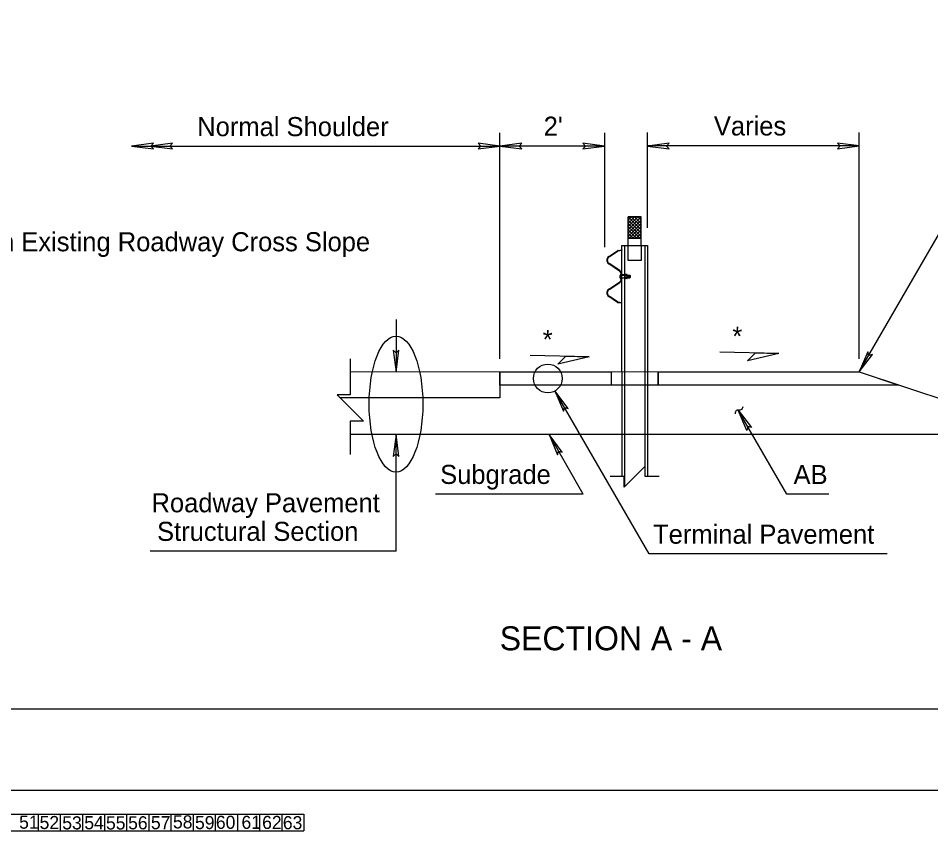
# Model space of a CAD drawing. Extents: x -1700 to 1700, y -1137 to 1100.
# Drawn here: x -556 to 281, y -1137 to -392 of the extents above; entities that cross this region are included whole.
import ezdxf

# ---------------------------------------------------------------- set-up
doc = ezdxf.new("R2010")
doc.units = 0
for name, color, linetype in [('1', 7, 'Continuous'), ('227', 7, 'Continuous'), ('25', 7, 'Continuous'), ('37', 7, 'Continuous'), ('42', 7, 'Continuous'), ('44', 7, 'Continuous'), ('45', 7, 'Continuous'), ('51', 7, 'Continuous'), ('52', 7, 'Continuous'), ('53', 7, 'Continuous'), ('54', 7, 'Continuous'), ('55', 7, 'Continuous'), ('56', 7, 'Continuous'), ('57', 7, 'Continuous'), ('58', 7, 'Continuous'), ('59', 7, 'Continuous'), ('60', 7, 'Continuous'), ('61', 7, 'Continuous'), ('62', 7, 'Continuous'), ('63', 7, 'Continuous')]:
    doc.layers.add(name, color=color, linetype=linetype)

msp = doc.modelspace()

# ---------------------------------------------------------------- linework, layer by layer
at = {"layer": '1'}
msp.add_lwpolyline([(-1700, 1100), (1700, 1100), (1700, -1100), (-1700, -1100)], close=True, dxfattribs=at)
at = {"layer": '227'}
for points in [[(-12.18, -715.98), (-12.18, -728.21), (-114.08, -728.21), (-114.08, -716.21)], [(251.81, -728.21), (31.06, -728.21), (31.06, -715.98), (215.55, -716.2)]]:
    msp.add_lwpolyline(points, close=True, dxfattribs=at)
at = {"layer": '25'}
for p, q in [((-114.08, -704.22), (-114.08, -497.02)), ((-18.08, -497.02), (-18.08, -601.71)), ((21.19, -584.03), (21.19, -496.59)), ((215.56, -704.22), (215.56, -496.53)), ((-451.95, -509.02), (-114.08, -509.02)), ((-18.08, -509.02), (-114.08, -509.02)), ((215.56, -508.97), (21.19, -508.97)), ((215.56, -716.21), (300.44, -569.18)), ((-209.41, -668.22), (-209.41, -716.22)), ((-32.12, -702.18), (-86.2, -701.04)), ((141.82, -699.16), (87.75, -698.02)), ((22.71, -883), (-63.57, -733.55)), ((149.08, -828.29), (104.57, -751.19)), ((112.4, -769.76), (104.57, -751.19)), ((104.57, -751.19), (116.73, -767.26)), ((113.32, -766.34), (112.4, -769.76)), ((115.02, -766.8), (113.32, -766.34)), ((116.73, -767.26), (113.32, -766.34)), ((116.73, -767.26), (113.32, -766.34)), ((-209.41, -880.43), (-209.41, -773.67)), ((-37.59, -828.16), (-69.05, -773.67)), ((-37.59, -828.16), (-173.24, -828.16)), ((187.66, -828.29), (149.08, -828.29)), ((-209.41, -880.43), (-434.93, -880.43)), ((241.21, -883), (22.71, -883))]:
    msp.add_line(p, q, dxfattribs=at)
for points in [[(-434.45, -509.02), (-431.95, -506.52), (-451.95, -509.02), (-431.95, -511.52)], [(-416.95, -509.02), (-414.45, -506.52), (-434.45, -509.02), (-414.45, -511.52)], [(-131.58, -509.02), (-134.08, -511.52), (-114.08, -509.02), (-134.08, -506.52)], [(-96.58, -509.02), (-94.08, -506.52), (-114.08, -509.02), (-94.08, -511.52)], [(-35.58, -509.02), (-38.08, -511.52), (-18.08, -509.02), (-38.08, -506.52)], [(38.69, -509.02), (41.19, -506.52), (21.19, -509.02), (41.19, -511.52)], [(198.06, -508.97), (195.56, -511.47), (215.56, -508.97), (195.56, -506.47)], [(-209.41, -698.72), (-211.91, -696.22), (-209.41, -716.22), (-206.91, -696.22)], [(-32.12, -702.18), (-61.07, -708.89), (-53.6, -701.73)], [(141.82, -699.16), (112.87, -705.87), (120.34, -698.7)], [(224.31, -701.05), (223.39, -697.63), (215.56, -716.21), (227.72, -700.13)], [(-54.82, -748.7), (-51.41, -749.62), (-63.57, -733.55), (-55.74, -752.12)], [(-209.41, -791.17), (-206.91, -793.67), (-209.41, -773.67), (-211.91, -793.67)], [(-60.3, -788.82), (-56.89, -789.74), (-69.05, -773.67), (-61.22, -792.24)]]:
    msp.add_lwpolyline(points, close=True, dxfattribs=at)
for points in [[(-251.34, -704.22), (-251.34, -737.2), (-263.34, -737.2), (-239.34, -761.2), (-251.34, -761.2), (-251.34, -791.97)], [(31.9, -812.05), (19.07, -812.05), (19.07, -802.43), (-0.19, -821.68), (-0.19, -812.05), (-13.02, -812.05)]]:
    msp.add_lwpolyline(points, dxfattribs=at)
msp.add_ellipse((-209.41, -745.62), major_axis=(0, 62.41), ratio=0.394046, dxfattribs=at)
msp.add_spline([(108.8, -748.09), (106.95, -750.98), (102.6, -751.53), (101.62, -754.47)], degree=3, dxfattribs=at)
at = {"layer": '37'}
for p, q in [((215.56, -716.21), (440.78, -790.78)), ((251.81, -728.21), (-114.08, -728.21)), ((389.1, -773.67), (-251.34, -773.67))]:
    msp.add_line(p, q, dxfattribs=at)
at = {"layer": '42'}
for p, q in [((3.44, -600.22), (3.44, -573.9)), ((15.44, -573.9), (3.44, -573.9)), ((15.44, -573.9), (3.44, -585.9)), ((3.44, -573.9), (15.44, -585.9)), ((12.44, -573.9), (3.44, -582.9)), ((9.44, -573.9), (3.44, -579.9)), ((6.44, -573.9), (3.44, -576.9)), ((15.44, -576.9), (3.44, -588.9)), ((3.44, -576.9), (15.44, -588.9)), ((6.44, -573.9), (15.44, -582.9)), ((9.44, -573.9), (15.44, -579.9)), ((12.44, -573.9), (15.44, -576.9)), ((15.44, -600.22), (15.44, -573.9)), ((15.44, -579.9), (3.44, -591.9)), ((3.44, -579.9), (15.44, -591.9)), ((3.44, -582.9), (14.44, -593.9)), ((3.44, -585.9), (11.44, -593.9)), ((15.44, -582.9), (4.44, -593.9)), ((15.44, -585.9), (7.44, -593.9)), ((3.44, -588.9), (8.44, -593.9)), ((3.44, -591.9), (5.44, -593.9)), ((15.44, -593.9), (3.44, -593.9)), ((15.44, -588.9), (10.44, -593.9)), ((15.44, -591.9), (13.44, -593.9)), ((0.16, -600.22), (0.16, -716.21)), ((3.44, -613.9), (3.44, -600.22)), ((15.44, -600.22), (15.44, -613.9)), ((18.72, -600.22), (18.72, -716.21)), ((-14.21, -610.37), (-6.36, -605.09)), ((-13.98, -610.71), (-6.13, -605.43)), ((-5.58, -604.78), (-2.31, -604.23)), ((-5.51, -605.19), (-2.24, -604.64)), ((-2.31, -604.23), (-2.24, -604.64)), ((-4.47, -623.63), (-14.21, -617.08)), ((-4.24, -623.29), (-13.98, -616.74)), ((15.44, -613.9), (3.44, -613.9)), ((-2.9, -626.23), (-2.9, -631.2)), ((-2.9, -628.72), (-2.9, -626.5)), ((0.66, -627.2), (-2.9, -627.2)), ((-2.9, -627.45), (2.66, -627.45)), ((-2.49, -628.72), (-2.49, -626.38)), ((0.16, -626.18), (0.66, -626.18)), ((0.16, -626.18), (0.16, -631.23)), ((0.66, -631.23), (0.66, -626.18)), ((2.38, -626.85), (0.66, -626.85)), ((2.66, -627.32), (2.66, -630.09)), ((2.66, -627.45), (5.23, -627.45)), ((3.01, -627.45), (2.66, -629.24)), ((3.37, -627.45), (2.89, -629.95)), ((3.74, -627.45), (3.25, -629.95)), ((4.1, -627.45), (3.61, -629.95)), ((4.46, -627.45), (3.98, -629.95)), ((4.83, -627.45), (4.34, -629.95)), ((5.19, -627.45), (4.7, -629.95)), ((5.23, -627.45), (5.48, -627.7)), ((5.23, -627.45), (5.23, -629.95)), ((5.48, -627.7), (5.48, -629.7)), ((-14.21, -640.35), (-4.47, -633.8)), ((-13.98, -640.69), (-4.24, -634.14)), ((-2.9, -628.72), (-2.9, -630.93)), ((-2.9, -629.95), (2.66, -629.95)), ((0.66, -630.2), (-2.9, -630.2)), ((-2.49, -628.72), (-2.49, -630.93)), ((0.16, -631.23), (0.66, -631.23)), ((0.66, -627.78), (2.38, -627.78)), ((0.66, -629.63), (2.38, -629.63)), ((2.38, -630.55), (0.66, -630.55)), ((2.66, -629.95), (5.23, -629.95)), ((5.23, -629.11), (5.07, -629.95)), ((5.48, -629.7), (5.23, -629.95)), ((-6.36, -652.34), (-14.21, -647.07)), ((-6.13, -652), (-13.98, -646.72)), ((-2.31, -653.2), (-5.58, -652.65)), ((-2.24, -652.8), (-5.51, -652.25)), ((-2.31, -653.2), (-2.24, -652.8)), ((-2.31, -716.21), (-2.31, -812.05)), ((0.16, -716.21), (0.16, -821.33)), ((18.72, -716.21), (18.72, -802.77)), ((21.19, -716.21), (21.19, -812.05))]:
    msp.add_line(p, q, dxfattribs=at)
msp.add_lwpolyline([(-2.31, -716.21), (-2.31, -600.22), (21.19, -600.22), (21.19, -716.21)], dxfattribs=at)
for centre, radius, start, end in [((-0.96, -628.72), 3.16, 128.11024, 231.88976), ((2.14, -627.32), 0.521, 297.24786, 62.75214), ((1.01, -628.7), 1.65, 325.95807, 34.06344), ((2.14, -630.09), 0.521, 297.29994, 62.70006)]:
    msp.add_arc(centre, radius, start, end, dxfattribs=at)
for centre, major_axis, ratio, start_param, end_param in [((-11.75, -613.72), (4.28, 0), 0.959322, 2.184492, 4.098975), ((-11.75, -613.72), (3.86, 0), 0.954951, 2.184492, 4.098975), ((-5.24, -606.64), (-1.96, 0), 0.964489, 4.886922, 5.325838), ((-5.24, -606.64), (-1.54, 0), 0.954951, 4.886922, 5.325838), ((-6.61, -626.5), (3.7, 0), 0.949905, 0.000025, 0.957118), ((-6.61, -626.5), (4.12, 0), 0.954951, 0.000025, 0.957118), ((-6.61, -630.93), (-3.7, 0), 0.949905, 2.184475, 3.141412), ((-6.61, -630.93), (-4.12, 0), 0.954951, 2.184475, 3.174069), ((-11.75, -643.71), (-4.28, 0), 0.959322, 5.325753, 7.240628), ((-11.75, -643.71), (-3.86, 0), 0.954951, 5.325753, 7.240628), ((-5.24, -650.79), (-1.96, 0), 0.964489, 0.957423, 1.396263), ((-5.24, -650.79), (-1.54, 0), 0.954951, 0.957423, 1.396263)]:
    msp.add_ellipse(centre, major_axis=major_axis, ratio=ratio, start_param=start_param, end_param=end_param, dxfattribs=at)
at = {"layer": '44'}
for p, q in [((215.55, -716.2), (-251.34, -716.22)), ((-114.08, -716.21), (-114.08, -739.84)), ((-12.18, -715.98), (-12.18, -728.21)), ((31.06, -715.98), (31.06, -728.21)), ((-114.08, -739.84), (-260.7, -739.84))]:
    msp.add_line(p, q, dxfattribs=at)
at = {"layer": '45'}
msp.add_circle((-70.17, -722.13), 13.19, dxfattribs=at)
at = {"layer": '59'}
msp.add_line((-52.34, -716.33), (-52.46, -716.21), dxfattribs=at)
at = {"layer": '62'}
for p, q in [((-1574.06, -1121.65), (-293.91, -1121.65)), ((-537.75, -1121.65), (-537.75, -1136.89)), ((-517.43, -1121.65), (-517.43, -1136.89)), ((-497.11, -1121.65), (-497.11, -1136.89)), ((-476.79, -1121.65), (-476.79, -1136.89)), ((-456.47, -1121.65), (-456.47, -1136.89)), ((-436.15, -1121.65), (-436.15, -1136.89)), ((-415.83, -1121.65), (-415.83, -1136.89)), ((-395.51, -1121.65), (-395.51, -1136.89)), ((-375.19, -1121.65), (-375.19, -1136.89)), ((-354.87, -1121.65), (-354.87, -1136.89)), ((-334.55, -1121.65), (-334.55, -1136.89)), ((-314.23, -1121.65), (-314.23, -1136.89)), ((-293.91, -1121.65), (-293.91, -1136.89)), ((-1574.06, -1136.89), (-293.91, -1136.89))]:
    msp.add_line(p, q, dxfattribs=at)
at = {"layer": '63'}
msp.add_lwpolyline([(1575, 1025), (-1575, 1025), (-1575, -1025), (1575, -1025)], close=True, dxfattribs=at)

# ---------------------------------------------------------------- texts
at = {"layer": '25'}
for s, p in [('Normal Shoulder', (-391.73, -499.95)), ("2'", (-73.96, -499.57)), ('Varies', (82.2, -499.33)), ('* Match Existing Roadway Cross Slope', (-638.94, -605.52)), ('Subgrade', (-168.9, -818.87)), ('AB', (155.25, -819)), ('Roadway Pavement', (-433.67, -844.86)), ('Structural Section', (-428.57, -871.11)), ('Terminal Pavement', (26.4, -873.7))]:
    msp.add_text(s, height=17.5, dxfattribs=at).set_placement(p)
for p in [(-75.1, -695.03), (98.84, -692.01)]:
    msp.add_text('*', height=17.5, rotation=358.79844, dxfattribs=at).set_placement(p)
at = {"layer": '51'}
msp.add_text('51', height=12, rotation=360, dxfattribs=at).set_placement((-555.11, -1135.01))
at = {"layer": '52'}
msp.add_text('52', height=12, rotation=360, dxfattribs=at).set_placement((-536.34, -1135.35))
at = {"layer": '53'}
msp.add_text('53', height=12, rotation=360, dxfattribs=at).set_placement((-515.53, -1135.64))
at = {"layer": '54'}
msp.add_text('SECTION A - A', height=21.9627, dxfattribs=at).set_placement((-114.28, -971.41))
msp.add_text('54', height=12, rotation=360, dxfattribs=at).set_placement((-495.31, -1135.49))
at = {"layer": '55'}
msp.add_text('55', height=12, rotation=360, dxfattribs=at).set_placement((-475.44, -1135.74))
at = {"layer": '56'}
msp.add_text('56', height=12, rotation=360, dxfattribs=at).set_placement((-455.12, -1135.6))
at = {"layer": '57'}
msp.add_text('57', height=12, rotation=360, dxfattribs=at).set_placement((-434.21, -1135.46))
at = {"layer": '58'}
msp.add_text('58', height=12, rotation=360, dxfattribs=at).set_placement((-413.99, -1134.77))
at = {"layer": '59'}
msp.add_text('59', height=12, rotation=360, dxfattribs=at).set_placement((-393.77, -1135.39))
at = {"layer": '60'}
msp.add_text('60', height=12, rotation=360, dxfattribs=at).set_placement((-374.62, -1135.15))
at = {"layer": '61'}
msp.add_text('61', height=12, rotation=360, dxfattribs=at).set_placement((-351.13, -1135.15))
at = {"layer": '62'}
msp.add_text('62', height=12, rotation=360, dxfattribs=at).set_placement((-332.18, -1135.25))
at = {"layer": '63'}
msp.add_text('63', height=12, rotation=360, dxfattribs=at).set_placement((-313.18, -1135.49))

doc.saveas('drawing.dxf')
